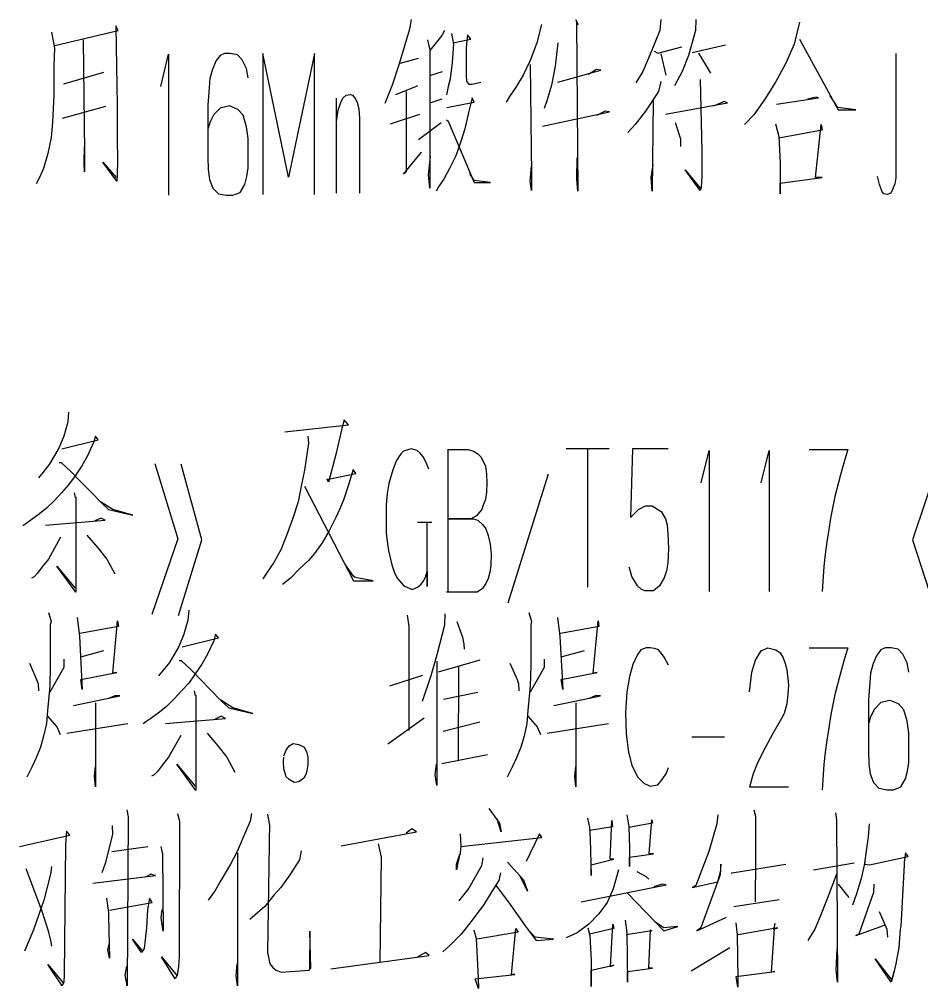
# Model space of a CAD drawing. Extents: x 0 to 2376, y 0 to 3364.
# Drawn here: x 1942.8 to 2043, y 3142.8 to 3250.4 of the extents above; entities that cross this region are included whole.
import ezdxf

# ---------------------------------------------------------------- set-up
doc = ezdxf.new("R2010")
doc.units = 0
doc.header["$MEASUREMENT"] = 0
doc.layers.add('6', color=7, linetype='Continuous')
doc.layers.add('8', color=7, linetype='Continuous')

# ---------------------------------------------------------------- blocks, each defined once
blk = doc.blocks.new('BLKENT139')
at = {"layer": '8', "color": 2, "linetype": 'Continuous'}
for p, q in [((1986.33, 3250.4), (1986.17, 3249.3)), ((2000.81, 3249.85), (2000.29, 3247.81)), ((2004.58, 3250.4), (2004.89, 3249.85)), ((2004.89, 3249.85), (2004.68, 3250.09)), ((2004.68, 3250.09), (2004.84, 3231.34)), ((2014.04, 3250.4), (2013.93, 3249.15)), ((2017.96, 3250.4), (2017.91, 3249.15)), ((2029.46, 3250.09), (2028.84, 3247.66)), ((1946.43, 3248.99), (1946.75, 3247.19)), ((1946.8, 3247.5), (1953.8, 3249.15)), ((1953.8, 3249.15), (1953.54, 3249.7)), ((1953.54, 3249.7), (1953.59, 3247.34)), ((1986.17, 3249.3), (1985.02, 3245.46)), ((1990.04, 3249.15), (1989.73, 3248.6)), ((1990.82, 3248.83), (1991.03, 3247.66)), ((2013.93, 3249.15), (2012.99, 3246.79)), ((2017.91, 3249.15), (2017.12, 3246.4)), ((1949.93, 3248.13), (1950.09, 3235.66)), ((1988.16, 3248.13), (1988.42, 3247.03)), ((1989.73, 3248.6), (1988.42, 3246.95)), ((1990.98, 3247.81), (1992.97, 3248.21)), ((1992.6, 3248.68), (1992.44, 3247.26)), ((1992.97, 3248.21), (1992.6, 3248.68)), ((2000.29, 3247.81), (1999.56, 3245.85)), ((2002.64, 3247.81), (2002.33, 3245.22)), ((2029.46, 3248.21), (2033.75, 3240.36)), ((1946.75, 3247.19), (1946.69, 3245.22)), ((1953.59, 3247.34), (1953.7, 3240.91)), ((1965.62, 3246.63), (1965.12, 3246.39)), ((1966.27, 3246.63), (1965.62, 3246.63)), ((1967.06, 3246.47), (1966.27, 3246.63)), ((1972.73, 3232.87), (1969.86, 3246.63)), ((1969.86, 3246.63), (1969.86, 3230.95)), ((1975.61, 3246.63), (1972.73, 3232.87)), ((1975.61, 3230.95), (1975.61, 3246.63)), ((1988.42, 3247.03), (1988.42, 3231.66)), ((1991.03, 3247.66), (1990.88, 3245.62)), ((1992.44, 3247.26), (1992.44, 3244.21)), ((2012.99, 3246.79), (2012.05, 3244.6)), ((2013.31, 3246.87), (2013.73, 3246.64)), ((2013.73, 3246.64), (2016.39, 3247.34)), ((2017.54, 3246.72), (2021.25, 3247.58)), ((2018.22, 3246.64), (2019.58, 3244.44)), ((2028.84, 3247.66), (2027.95, 3245.54)), ((2040.16, 3246.63), (2040.16, 3234.39)), ((1958.54, 3242.95), (1959.42, 3246.55)), ((1959.42, 3246.55), (1959.42, 3230.87)), ((1964.71, 3245.83), (1964.29, 3244.87)), ((1965.12, 3246.39), (1964.71, 3245.83)), ((1967.58, 3245.91), (1967.06, 3246.47)), ((1968.05, 3244.95), (1967.58, 3245.91)), ((1985.12, 3245.54), (1987.16, 3246.09)), ((1990.88, 3245.62), (1990.67, 3243.81)), ((1999.56, 3245.85), (1998.77, 3244.21)), ((2014.04, 3246.56), (2014.61, 3244.21)), ((2017.12, 3246.4), (2016.44, 3244.6)), ((2027.95, 3245.54), (2026.8, 3243.42)), ((1946.69, 3245.22), (1946.69, 3242.01)), ((1952.18, 3244.52), (1947.74, 3243.19)), ((1964.29, 3244.87), (1964, 3243.83)), ((1968.24, 3243.91), (1968.05, 3244.95)), ((1985.02, 3245.46), (1984.24, 3243.11)), ((1988.52, 3244.21), (1989.83, 3244.6)), ((1999.56, 3245.38), (1999.66, 3236.05)), ((2002.33, 3245.22), (2001.91, 3243.11)), ((2002.64, 3243.42), (2007.4, 3244.75)), ((2006.93, 3244.83), (2006.04, 3244.28)), ((2007.4, 3244.75), (2006.93, 3244.83)), ((2012.05, 3244.6), (2011.27, 3243.34)), ((2016.44, 3244.6), (2015.56, 3243.03)), ((1964, 3243.83), (1963.92, 3242.79)), ((1990.67, 3243.81), (1990.46, 3242.95)), ((1992.44, 3244.21), (1992.5, 3243.5)), ((1992.5, 3243.5), (1992.76, 3243.19)), ((1993.12, 3243.19), (1994.07, 3243.42)), ((1998.77, 3244.21), (1997.93, 3242.79)), ((2014.04, 3243.5), (2013.78, 3242.4)), ((2018.43, 3243.73), (2018.59, 3235.73)), ((2026.8, 3243.42), (2025.59, 3241.54)), ((1963.92, 3242.79), (1963.76, 3240.87)), ((1984.24, 3243.11), (1983.4, 3241.07)), ((1986.9, 3242.95), (1984.6, 3242.01)), ((1985.8, 3242.4), (1985.8, 3233.46)), ((1987.06, 3243.03), (1986.9, 3242.95)), ((1990.46, 3242.95), (1990.25, 3242.01)), ((1992.76, 3243.19), (1993.12, 3243.19)), ((1997.93, 3242.79), (1997.25, 3241.85)), ((2001.91, 3243.11), (2001.44, 3241.46)), ((2013.78, 3242.4), (2012.37, 3240.21)), ((1946.69, 3242.01), (1946.54, 3238.95)), ((1978.04, 3231.11), (1978.04, 3241.67)), ((1978.54, 3241.19), (1978.77, 3241.67)), ((1978.77, 3241.67), (1979.11, 3241.99)), ((1979.11, 3241.99), (1979.56, 3242.07)), ((1979.56, 3242.07), (1979.84, 3241.99)), ((1979.84, 3241.99), (1980.16, 3241.59)), ((1980.16, 3241.59), (1980.34, 3241.19)), ((1989.73, 3241.54), (1988.52, 3241.15)), ((1990.3, 3240.6), (1993.33, 3241.22)), ((1993.12, 3241.7), (1992.76, 3240.21)), ((1993.33, 3241.22), (1993.12, 3241.7)), ((1997.25, 3241.85), (1996.89, 3241.22)), ((2001.44, 3241.46), (2001.12, 3240.52)), ((2013.2, 3241.38), (2013.1, 3231.34)), ((2021.1, 3241.3), (2019.9, 3240.75)), ((2021.46, 3241.15), (2021.1, 3241.3)), ((2025.59, 3241.54), (2024.39, 3239.81)), ((2026.9, 3240.99), (2031.56, 3241.7)), ((2031.29, 3241.77), (2030.35, 3241.54)), ((2031.56, 3241.7), (2031.29, 3241.77)), ((2033.7, 3240.6), (2032.86, 3241.93)), ((1947.63, 3239.42), (1952.44, 3240.75)), ((1953.7, 3240.91), (1953.7, 3237.54)), ((1963.76, 3240.87), (1963.76, 3235.11)), ((1965.12, 3240.55), (1964.44, 3239.83)), ((1966.17, 3240.79), (1965.12, 3240.55)), ((1967.11, 3240.39), (1966.17, 3240.79)), ((1967.69, 3239.75), (1967.11, 3240.39)), ((1978.04, 3239.03), (1978.25, 3240.31)), ((1978.25, 3240.31), (1978.54, 3241.19)), ((1980.34, 3241.19), (1980.52, 3240.47)), ((1980.52, 3240.47), (1980.6, 3239.43)), ((1992.76, 3240.21), (1992.29, 3238.24)), ((2007.87, 3240.21), (2006.93, 3239.73)), ((2008.34, 3240.13), (2007.87, 3240.21)), ((2012.37, 3240.21), (2011.22, 3238.72)), ((2014.56, 3239.89), (2021.46, 3241.15)), ((2035.69, 3240.36), (2033.7, 3240.6)), ((2033.75, 3240.36), (2035.69, 3240.36)), ((1964.44, 3239.83), (1964, 3238.95)), ((1968.08, 3238.47), (1967.69, 3239.75)), ((1980.6, 3239.43), (1980.6, 3231.11)), ((1984.03, 3238.79), (1987.32, 3239.89)), ((1990.25, 3239.26), (1990.46, 3239.11)), ((1990.46, 3239.11), (1993.33, 3232.28)), ((2000.91, 3238.56), (2008.34, 3240.13)), ((2024.39, 3239.81), (2023.35, 3238.72)), ((1946.54, 3238.95), (1946.38, 3237.3)), ((1964, 3238.95), (1963.82, 3238.31)), ((1968.24, 3237.19), (1968.08, 3238.47)), ((1987.16, 3237.07), (1989.67, 3238.95)), ((1992.29, 3238.24), (1991.87, 3236.83)), ((2011.22, 3238.72), (2010.38, 3237.85)), ((2015.66, 3238.95), (2016.24, 3237.15)), ((2026.8, 3238.79), (2027.16, 3237.38)), ((2031.97, 3238.09), (2027.16, 3237.22)), ((2031.24, 3232.83), (2031.87, 3238.72)), ((2031.87, 3238.72), (2031.97, 3238.09)), ((1946.38, 3237.3), (1946.01, 3235.5)), ((1953.7, 3237.54), (1953.7, 3237.15)), ((1953.7, 3237.15), (1953.75, 3234.72)), ((1968.24, 3235.03), (1968.24, 3237.19)), ((2016.24, 3237.15), (2016.24, 3236.28)), ((2027.16, 3237.38), (2027.32, 3234.48)), ((1950.04, 3234.48), (1950.09, 3236.28)), ((1991.87, 3236.83), (1991.29, 3235.26)), ((1999.66, 3236.05), (1999.71, 3233.3)), ((1946.01, 3235.5), (1945.54, 3233.85)), ((1950.09, 3235.66), (1950.09, 3233.46)), ((1963.76, 3235.11), (1963.82, 3233.75)), ((1968.24, 3233.91), (1968.24, 3235.03)), ((1985.49, 3233.22), (1987.48, 3235.66)), ((1988.26, 3233.15), (1988.47, 3235.19)), ((1991.29, 3235.26), (1990.61, 3233.85)), ((2004.73, 3232.68), (2004.78, 3235.03)), ((2018.59, 3235.73), (2018.59, 3232.99)), ((1945.54, 3233.85), (1945.07, 3232.83)), ((1950.09, 3233.46), (1950.04, 3234.48)), ((1953.65, 3232.44), (1952.13, 3234.56)), ((1952.13, 3234.56), (1953.59, 3232.83)), ((1953.75, 3234.72), (1953.7, 3233.15)), ((1963.82, 3233.75), (1963.97, 3232.63)), ((1968.1, 3232.95), (1968.24, 3233.91)), ((1990.61, 3233.85), (1989.99, 3232.75)), ((1999.56, 3232.44), (1999.71, 3234.09)), ((2012.99, 3232.83), (2013.2, 3234.24)), ((2018.43, 3231.42), (2016.76, 3233.7)), ((2016.76, 3233.7), (2018.43, 3231.66)), ((2027.32, 3234.48), (2027.32, 3231.03)), ((2040.16, 3234.39), (2040.13, 3232.79)), ((1945.07, 3232.83), (1944.71, 3232.13)), ((1953.7, 3233.15), (1953.65, 3232.44)), ((1963.97, 3232.63), (1964.31, 3231.67)), ((1967.87, 3232.07), (1968.1, 3232.95)), ((1985.8, 3233.46), (1985.49, 3233.22)), ((1988.42, 3231.66), (1988.26, 3233.15)), ((1989.99, 3232.75), (1989.36, 3231.81)), ((1993.33, 3232.52), (1992.86, 3233.3)), ((1999.71, 3233.3), (1999.71, 3231.42)), ((2004.84, 3231.34), (2004.73, 3232.68)), ((2013.1, 3231.34), (2012.99, 3232.83)), ((2018.59, 3232.99), (2018.54, 3231.73)), ((2027.32, 3232.21), (2031.97, 3232.83)), ((2031.97, 3232.83), (2031.24, 3232.83)), ((2038.33, 3232.07), (2038.09, 3232.95)), ((2040.13, 3232.79), (2040.05, 3232.15)), ((1964.31, 3231.67), (1964.94, 3231.03)), ((1967.37, 3231.19), (1967.87, 3232.07)), ((1989.36, 3231.81), (1989.1, 3231.34)), ((1995.16, 3232.28), (1993.33, 3232.52)), ((1993.33, 3232.28), (1995.16, 3232.28)), ((1999.71, 3231.42), (1999.56, 3232.44)), ((2018.54, 3231.73), (2018.43, 3231.42)), ((2027.32, 3231.03), (2027.32, 3232.21)), ((2038.61, 3231.27), (2038.33, 3232.07)), ((2040.05, 3232.15), (2039.79, 3231.51)), ((1964.94, 3231.03), (1965.83, 3230.87)), ((1965.83, 3230.87), (1966.54, 3230.87)), ((1966.54, 3230.87), (1967.37, 3231.19)), ((2038.82, 3231.03), (2038.61, 3231.27)), ((2039.19, 3230.95), (2038.82, 3231.03)), ((2039.58, 3231.11), (2039.19, 3230.95)), ((2039.79, 3231.51), (2039.58, 3231.11)), ((1948.31, 3206.79), (1948.21, 3205.7)), ((1978.9, 3205.93), (1978.64, 3204.99)), ((1979.37, 3205.38), (1978.9, 3205.93)), ((1948.21, 3205.7), (1947.79, 3204.13)), ((1972.31, 3204.6), (1979.37, 3205.38)), ((1978.64, 3204.99), (1977.96, 3202.09)), ((1947.79, 3204.13), (1947.22, 3202.79)), ((1947.58, 3202.72), (1951.61, 3203.73)), ((1951.29, 3204.13), (1951.09, 3203.42)), ((1951.61, 3203.73), (1951.29, 3204.13)), ((1974.88, 3204.13), (1974.93, 3203.34)), ((1947.22, 3202.79), (1946.17, 3200.99)), ((1951.09, 3203.42), (1950.41, 3201.93)), ((1974.93, 3203.34), (1974.51, 3200.36)), ((1986.33, 3202.71), (1985.49, 3202.47)), ((1987.01, 3202.55), (1986.33, 3202.71)), ((1987.35, 3202.23), (1987.01, 3202.55)), ((1990.38, 3202.63), (1992.65, 3202.63)), ((1990.43, 3186.79), (1990.43, 3202.63)), ((1992.65, 3202.63), (1993.26, 3202.47)), ((2008.31, 3202.71), (2003.53, 3202.71)), ((2005.91, 3202.71), (2005.91, 3187.35)), ((2010.9, 3202.71), (2010.69, 3195.11)), ((2014.88, 3202.71), (2010.9, 3202.71)), ((2018.54, 3198.95), (2019.43, 3202.55)), ((2019.43, 3202.55), (2019.43, 3186.87)), ((2025.2, 3198.95), (2026.09, 3202.55)), ((2026.09, 3202.55), (2026.09, 3186.87)), ((2030.51, 3202.63), (2034.82, 3202.63)), ((2034.82, 3202.63), (2034.46, 3201.43)), ((1950.41, 3201.93), (1949.78, 3200.83)), ((1977.96, 3202.09), (1977.18, 3199.03)), ((1984.73, 3201.43), (1984.29, 3200.39)), ((1985.18, 3202.15), (1984.73, 3201.43)), ((1985.49, 3202.47), (1985.18, 3202.15)), ((1987.66, 3201.83), (1987.35, 3202.23)), ((1987.97, 3201.27), (1987.66, 3201.83)), ((1993.26, 3202.47), (1993.73, 3202.15)), ((1993.73, 3202.15), (1994.09, 3201.83)), ((1994.09, 3201.83), (1994.38, 3201.27)), ((2034.46, 3201.43), (2034.01, 3199.83)), ((1946.17, 3200.99), (1945.49, 3200.13)), ((1947.27, 3201.22), (1947.48, 3201.22)), ((1947.48, 3201.22), (1948.63, 3200.13)), ((1949.78, 3200.83), (1949.05, 3199.73)), ((1957.88, 3201.11), (1960.45, 3192.71)), ((1963.11, 3192.63), (1960.81, 3201.03)), ((1974.51, 3200.36), (1974.14, 3198.56)), ((1979.9, 3200.44), (1979.37, 3198.72)), ((1980.21, 3199.97), (1979.9, 3200.44)), ((1984.29, 3200.39), (1983.87, 3198.87)), ((1988.31, 3200.47), (1987.97, 3201.27)), ((1994.38, 3201.27), (1994.59, 3200.79)), ((1994.59, 3200.79), (1994.69, 3199.91)), ((2044.89, 3201.19), (2042.01, 3192.63)), ((1945.49, 3200.13), (1944.97, 3199.5)), ((1949.05, 3199.73), (1948.31, 3198.72)), ((1948.63, 3200.13), (1949.62, 3199.11)), ((1977.18, 3199.03), (1977.02, 3199.34)), ((1977.02, 3199.34), (1977.18, 3199.34)), ((1977.18, 3199.34), (1980.21, 3199.97)), ((1994.69, 3199.91), (1994.75, 3198.95)), ((2001.54, 3199.91), (1997.07, 3185.59)), ((2034.01, 3199.83), (2033.39, 3197.43)), ((1948.31, 3198.72), (1947.53, 3197.85)), ((1949.62, 3199.11), (1950.77, 3197.93)), ((1974.14, 3198.56), (1973.78, 3196.83)), ((1974.51, 3198.56), (1979.95, 3188.05)), ((1979.37, 3198.72), (1978.85, 3197.15)), ((1983.87, 3198.87), (1983.69, 3197.75)), ((1994.75, 3198.95), (1994.69, 3197.91)), ((1947.53, 3197.85), (1946.75, 3196.99)), ((1948.94, 3197.85), (1949.05, 3197.3)), ((1949.1, 3197.38), (1949.1, 3186.79)), ((1950.77, 3197.93), (1951.92, 3196.75)), ((1978.85, 3197.15), (1978.43, 3196.05)), ((1983.69, 3197.75), (1983.58, 3196.55)), ((1994.59, 3197.11), (1994.35, 3196.47)), ((1994.69, 3197.91), (1994.59, 3197.11)), ((2033.39, 3197.43), (2032.99, 3195.59)), ((1945.86, 3196.13), (1945.07, 3195.5)), ((1946.75, 3196.99), (1945.86, 3196.13)), ((1953.23, 3195.97), (1951.87, 3196.83)), ((1951.92, 3196.75), (1952.76, 3195.97)), ((1973.78, 3196.83), (1973.2, 3195.03)), ((1978.43, 3196.05), (1977.96, 3195.11)), ((1983.58, 3196.55), (1983.56, 3194.95)), ((1994.35, 3196.47), (1994.17, 3195.99)), ((2011.56, 3195.99), (2012.34, 3196.39)), ((2012.34, 3196.39), (2013.1, 3196.39)), ((2013.1, 3196.39), (2014.09, 3195.75)), ((1945.07, 3195.5), (1944.13, 3194.79)), ((1951.92, 3195.03), (1951.24, 3194.72)), ((1952.39, 3194.79), (1951.92, 3195.03)), ((1952.76, 3195.97), (1955.43, 3195.34)), ((1955.43, 3195.34), (1953.23, 3195.97)), ((1973.2, 3195.03), (1972.63, 3193.38)), ((1977.96, 3195.11), (1977.23, 3193.62)), ((1983.56, 3194.95), (1983.58, 3193.43)), ((1993.05, 3194.95), (1990.54, 3194.95)), ((1990.54, 3194.95), (1993.23, 3194.95)), ((1993.13, 3195.03), (1993.05, 3194.95)), ((1993.6, 3195.27), (1993.13, 3195.03)), ((1993.23, 3194.95), (1993.73, 3194.79)), ((1993.91, 3195.67), (1993.6, 3195.27)), ((1994.17, 3195.99), (1993.91, 3195.67)), ((2010.69, 3195.11), (2011.56, 3195.99)), ((2014.09, 3195.75), (2014.56, 3194.95)), ((2014.56, 3194.95), (2014.75, 3194.23)), ((2032.99, 3195.59), (2032.84, 3194.79)), ((1943.56, 3194.4), (1943.24, 3194.17)), ((1944.13, 3194.79), (1943.56, 3194.4)), ((1945.75, 3194.24), (1952.39, 3194.79)), ((1988.63, 3194.55), (1987.06, 3194.55)), ((1988.13, 3187.43), (1988.13, 3194.47)), ((1993.73, 3194.79), (1994.25, 3194.31)), ((1994.25, 3194.31), (1994.62, 3193.83)), ((2014.75, 3194.23), (2014.85, 3193.27)), ((2032.84, 3194.79), (2032.71, 3193.75)), ((1947.43, 3192.91), (1946.07, 3190.48)), ((1950.35, 3193.15), (1951.56, 3191.73)), ((1972.63, 3193.38), (1971.9, 3191.58)), ((1977.23, 3193.62), (1976.45, 3192.28)), ((1983.58, 3193.43), (1983.63, 3192.71)), ((1994.62, 3193.83), (1994.9, 3193.11)), ((1994.9, 3193.11), (1995.11, 3192.15)), ((2014.85, 3193.27), (2014.9, 3191.67)), ((2032.71, 3193.75), (2032.47, 3192.39)), ((1951.56, 3191.73), (1952.55, 3190.48)), ((1960.45, 3192.71), (1957.57, 3184.31)), ((1960.5, 3184.23), (1963.11, 3192.63)), ((1976.45, 3192.28), (1975.61, 3191.11)), ((1983.63, 3192.71), (1983.82, 3191.43)), ((1995.11, 3192.15), (1995.22, 3191.03)), ((2032.47, 3192.39), (2032.31, 3191.03)), ((2042.01, 3192.63), (2044.78, 3184.07)), ((1971.9, 3191.58), (1971.11, 3190.09)), ((1975.61, 3191.11), (1974.93, 3190.32)), ((1983.82, 3191.43), (1984.18, 3189.83)), ((1995.22, 3191.03), (1995.19, 3189.75)), ((2014.9, 3191.67), (2014.82, 3190.07)), ((2032.31, 3191.03), (2032.16, 3189.67)), ((1945.39, 3189.62), (1944.86, 3188.91)), ((1946.07, 3190.48), (1945.39, 3189.62)), ((1949.1, 3186.79), (1947.01, 3189.7)), ((1947.01, 3189.7), (1949.05, 3187.26)), ((1952.55, 3190.48), (1953.44, 3188.83)), ((1971.11, 3190.09), (1970.28, 3188.91)), ((1974.93, 3190.32), (1973.94, 3189.38)), ((1979.95, 3188.6), (1979.06, 3189.85)), ((1984.18, 3189.83), (1984.5, 3188.95)), ((1995.19, 3189.75), (1995.09, 3189.03)), ((2010.69, 3189.11), (2010.54, 3189.59)), ((2014.82, 3190.07), (2014.67, 3189.19)), ((2032.16, 3189.67), (2031.95, 3186.87)), ((1944.5, 3188.52), (1944.18, 3188.36)), ((1944.86, 3188.91), (1944.5, 3188.52)), ((1970.28, 3188.91), (1969.86, 3188.28)), ((1973.94, 3189.38), (1972.94, 3188.36)), ((1980.11, 3188.44), (1979.95, 3188.6)), ((1984.5, 3188.95), (1984.81, 3188.31)), ((1987.92, 3188.47), (1988.13, 3189.11)), ((1988.13, 3189.11), (1988.13, 3187.43)), ((1995.09, 3189.03), (1994.9, 3188.31)), ((2010.82, 3188.55), (2010.69, 3189.11)), ((2011.45, 3187.51), (2010.82, 3188.55)), ((2014.67, 3189.19), (2014.43, 3188.39)), ((1972.94, 3188.36), (1972.05, 3187.66)), ((1979.95, 3188.05), (1982.14, 3188.05)), ((1982.14, 3188.05), (1980.11, 3188.44)), ((1984.81, 3188.31), (1985.52, 3187.51)), ((1985.52, 3187.51), (1986.46, 3187.11)), ((1987.06, 3187.35), (1987.43, 3187.67)), ((1987.43, 3187.67), (1987.69, 3187.99)), ((1987.69, 3187.99), (1987.92, 3188.47)), ((1994.64, 3187.75), (1994.22, 3187.19)), ((1994.9, 3188.31), (1994.64, 3187.75)), ((2011.92, 3187.11), (2011.45, 3187.51)), ((2013.91, 3187.51), (2013.26, 3186.95)), ((2014.43, 3188.39), (2013.91, 3187.51)), ((1986.46, 3187.11), (1987.06, 3187.35)), ((1993.67, 3186.79), (1990.28, 3186.79)), ((1994.22, 3187.19), (1993.67, 3186.79)), ((2012.31, 3186.95), (2011.92, 3187.11)), ((2013.26, 3186.95), (2012.31, 3186.95)), ((1946.07, 3184.56), (1946.38, 3183.54)), ((1961.65, 3184.79), (1961.54, 3183.7)), ((1985.91, 3184.24), (1986.07, 3182.99)), ((1990.09, 3184.4), (1990.04, 3183.15)), ((1999.4, 3184.56), (1999.71, 3183.54)), ((1946.38, 3183.54), (1946.27, 3183.22)), ((1946.27, 3183.22), (1946.27, 3178.6)), ((1949.25, 3184.01), (1949.52, 3181.89)), ((1953.23, 3177.81), (1953.75, 3183.62)), ((1953.75, 3183.62), (1953.86, 3182.99)), ((1961.54, 3183.7), (1961.12, 3182.13)), ((1990.04, 3183.15), (1989.2, 3179.85)), ((1991.4, 3183.54), (1992.03, 3181.81)), ((1999.71, 3183.54), (1999.61, 3183.22)), ((1999.61, 3183.22), (1999.61, 3178.6)), ((2002.59, 3184.01), (2002.85, 3181.89)), ((2006.56, 3177.81), (2007.09, 3183.62)), ((2007.09, 3183.62), (2007.19, 3182.99)), ((1953.86, 3182.99), (1949.57, 3182.21)), ((1961.12, 3182.13), (1960.55, 3180.79)), ((1964.63, 3182.13), (1964.42, 3181.42)), ((1964.94, 3181.73), (1964.63, 3182.13)), ((1986.07, 3182.99), (1986.07, 3171.46)), ((2007.19, 3182.99), (2002.9, 3182.21)), ((1949.52, 3181.89), (1949.83, 3176.01)), ((1960.92, 3180.72), (1964.94, 3181.73)), ((1964.42, 3181.42), (1963.74, 3179.93)), ((1992.03, 3181.81), (1992.18, 3181.03)), ((1992.18, 3181.03), (1992.24, 3180.48)), ((2002.85, 3181.89), (2003.16, 3176.01)), ((1949.67, 3179.62), (1952.24, 3180.32)), ((1960.55, 3180.79), (1959.5, 3178.99)), ((1963.74, 3179.93), (1963.11, 3178.83)), ((2003.01, 3179.62), (2005.57, 3180.32)), ((2011.82, 3180.39), (2011.43, 3179.83)), ((2012.42, 3180.63), (2011.82, 3180.39)), ((2012.86, 3180.63), (2012.42, 3180.63)), ((2013.36, 3180.55), (2012.86, 3180.63)), ((2013.8, 3180.39), (2013.36, 3180.55)), ((2014.14, 3179.99), (2013.8, 3180.39)), ((2014.43, 3179.59), (2014.14, 3179.99)), ((2024.58, 3179.27), (2025.18, 3180.31)), ((2025.18, 3180.31), (2025.93, 3180.63)), ((2025.93, 3180.63), (2026.82, 3180.39)), ((2026.82, 3180.39), (2027.29, 3180.07)), ((2027.29, 3180.07), (2027.63, 3179.51)), ((2030.51, 3180.63), (2034.82, 3180.63)), ((2034.82, 3180.63), (2034.46, 3179.43)), ((2038.46, 3180.39), (2038.04, 3179.83)), ((2038.95, 3180.63), (2038.46, 3180.39)), ((2039.61, 3180.63), (2038.95, 3180.63)), ((2040.39, 3180.47), (2039.61, 3180.63)), ((2040.92, 3179.91), (2040.39, 3180.47)), ((2041.39, 3178.95), (2040.92, 3179.91)), ((1943.97, 3178.91), (1944.76, 3177.11)), ((1947.79, 3179.38), (1947.79, 3178.44)), ((1959.5, 3178.99), (1958.82, 3178.13)), ((1960.6, 3179.22), (1960.81, 3179.22)), ((1960.81, 3179.22), (1961.96, 3178.13)), ((1963.11, 3178.83), (1962.38, 3177.73)), ((1989.2, 3179.85), (1988.52, 3177.5)), ((1989.2, 3179.15), (1989.2, 3165.34)), ((1989.36, 3177.97), (1994.01, 3179.3)), ((1997.31, 3178.91), (1998.09, 3177.11)), ((2001.12, 3179.38), (2001.12, 3178.44)), ((2011.43, 3179.83), (2010.95, 3178.79)), ((2014.9, 3178.71), (2014.43, 3179.59)), ((2024.16, 3177.91), (2024.58, 3179.27)), ((2027.63, 3179.51), (2027.87, 3178.87)), ((2027.87, 3178.87), (2028.03, 3178.23)), ((2034.46, 3179.43), (2034.01, 3177.83)), ((2037.62, 3178.87), (2037.33, 3177.83)), ((2038.04, 3179.83), (2037.62, 3178.87)), ((2041.57, 3177.91), (2041.39, 3178.95)), ((1946.27, 3178.6), (1946.22, 3176.4)), ((1947.79, 3178.44), (1946.22, 3175.7)), ((1949.67, 3177.11), (1953.65, 3177.89)), ((1953.65, 3177.89), (1953.23, 3177.81)), ((1958.82, 3178.13), (1958.3, 3177.5)), ((1962.38, 3177.73), (1961.65, 3176.72)), ((1961.96, 3178.13), (1962.95, 3177.11)), ((1991.61, 3178.6), (1991.56, 3168.17)), ((1999.61, 3178.6), (1999.56, 3176.4)), ((2001.12, 3178.44), (1999.56, 3175.7)), ((2003.01, 3177.11), (2006.98, 3177.89)), ((2006.98, 3177.89), (2006.56, 3177.81)), ((2010.95, 3178.79), (2010.59, 3177.43)), ((2023.9, 3175.75), (2024.16, 3177.91)), ((2028.03, 3178.23), (2028.21, 3176.47)), ((2034.01, 3177.83), (2033.39, 3175.43)), ((2037.33, 3177.83), (2037.25, 3176.79)), ((1944.76, 3177.11), (1944.92, 3176.64)), ((1949.83, 3176.01), (1949.67, 3177.11)), ((1961.65, 3176.72), (1960.86, 3175.85)), ((1962.95, 3177.11), (1964.1, 3175.93)), ((1983.97, 3176.4), (1987.63, 3177.58)), ((1988.52, 3177.5), (1987.58, 3174.68)), ((1998.09, 3177.11), (1998.25, 3176.64)), ((2003.16, 3176.01), (2003.01, 3177.11)), ((2010.59, 3177.43), (2010.27, 3175.75)), ((2037.25, 3176.79), (2037.1, 3174.87)), ((1944.92, 3176.64), (1944.97, 3175.85)), ((1946.22, 3176.4), (1946.07, 3174.83)), ((1960.86, 3175.85), (1960.08, 3174.99)), ((1962.27, 3175.85), (1962.38, 3175.3)), ((1964.1, 3175.93), (1965.25, 3174.75)), ((1989.93, 3174.91), (1993.75, 3175.7)), ((1998.25, 3176.64), (1998.3, 3175.85)), ((1999.56, 3176.4), (1999.4, 3174.83)), ((2010.27, 3175.75), (2010.14, 3173.43)), ((2028.21, 3176.47), (2028.16, 3175.51)), ((1946.07, 3174.83), (1945.96, 3173.66)), ((1948.84, 3174.21), (1954.01, 3175.3)), ((1951.29, 3174.52), (1951.29, 3165.19)), ((1953.44, 3175.3), (1952.76, 3174.99)), ((1954.01, 3175.3), (1953.44, 3175.3)), ((1960.08, 3174.99), (1959.19, 3174.13)), ((1962.43, 3175.38), (1962.43, 3164.79)), ((1966.56, 3173.97), (1965.2, 3174.83)), ((1965.25, 3174.75), (1966.09, 3173.97)), ((1999.4, 3174.83), (1999.29, 3173.66)), ((2002.17, 3174.21), (2007.35, 3175.3)), ((2004.63, 3174.52), (2004.63, 3165.19)), ((2006.77, 3175.3), (2006.09, 3174.99)), ((2007.35, 3175.3), (2006.77, 3175.3)), ((2028.16, 3175.51), (2028.05, 3174.39)), ((2033.39, 3175.43), (2032.99, 3173.59)), ((2037.1, 3174.87), (2037.1, 3169.11)), ((2038.46, 3174.55), (2037.78, 3173.83)), ((2039.5, 3174.79), (2038.46, 3174.55)), ((2040.44, 3174.39), (2039.5, 3174.79)), ((1945.96, 3173.66), (1945.86, 3172.24)), ((1958.41, 3173.5), (1957.46, 3172.79)), ((1959.19, 3174.13), (1958.41, 3173.5)), ((1966.09, 3173.97), (1968.76, 3173.34)), ((1968.76, 3173.34), (1966.56, 3173.97)), ((1999.29, 3173.66), (1999.19, 3172.24)), ((2010.14, 3173.43), (2010.22, 3171.03)), ((2028.05, 3174.39), (2027.74, 3173.35)), ((2032.99, 3173.59), (2032.84, 3172.79)), ((2037.78, 3173.83), (2037.33, 3172.95)), ((2041.02, 3173.75), (2040.44, 3174.39)), ((2041.41, 3172.47), (2041.02, 3173.75)), ((1945.96, 3173.03), (1947.01, 3171.85)), ((1956.89, 3172.4), (1956.58, 3172.17)), ((1957.46, 3172.79), (1956.89, 3172.4)), ((1959.08, 3172.24), (1965.73, 3172.79)), ((1965.25, 3173.03), (1964.58, 3172.72)), ((1965.73, 3172.79), (1965.25, 3173.03)), ((1983.76, 3169.97), (1987.79, 3172.87)), ((1989.88, 3171.38), (1993.96, 3172.4)), ((1999.29, 3173.03), (2000.34, 3171.85)), ((2027.45, 3172.79), (2026.46, 3171.03)), ((2027.74, 3173.35), (2027.45, 3172.79)), ((2032.84, 3172.79), (2032.71, 3171.75)), ((2037.33, 3172.95), (2037.15, 3172.31)), ((2041.57, 3171.19), (2041.41, 3172.47)), ((1945.86, 3172.24), (1945.54, 3170.83)), ((1947.01, 3171.85), (1947.37, 3170.99)), ((1948.1, 3171.15), (1954.9, 3172.24)), ((1999.19, 3172.24), (1998.88, 3170.83)), ((2000.34, 3171.85), (2000.71, 3170.99)), ((2001.44, 3171.15), (2008.24, 3172.24)), ((2032.71, 3171.75), (2032.47, 3170.39)), ((1945.54, 3170.83), (1945.18, 3169.58)), ((1960.76, 3170.91), (1959.4, 3168.48)), ((1963.69, 3171.15), (1964.89, 3169.73)), ((1998.88, 3170.83), (1998.51, 3169.58)), ((2010.22, 3171.03), (2010.46, 3169.03)), ((2021.12, 3170.71), (2017.49, 3170.71)), ((2026.46, 3171.03), (2025.41, 3169.11)), ((2032.47, 3170.39), (2032.31, 3169.03)), ((2041.57, 3169.03), (2041.57, 3171.19)), ((1945.18, 3169.58), (1944.71, 3168.4)), ((1964.89, 3169.73), (1965.88, 3168.48)), ((1972.21, 3168.63), (1972.47, 3169.27)), ((1972.47, 3169.27), (1972.78, 3169.75)), ((1972.78, 3169.75), (1973.25, 3169.99)), ((1973.25, 3169.99), (1973.88, 3169.91)), ((1973.88, 3169.91), (1974.46, 3169.59)), ((1974.46, 3169.59), (1974.72, 3169.11)), ((1998.51, 3169.58), (1998.04, 3168.4)), ((1944.71, 3168.4), (1944.24, 3167.38)), ((1959.4, 3168.48), (1958.72, 3167.62)), ((1965.88, 3168.48), (1966.77, 3166.83)), ((1972.16, 3167.99), (1972.21, 3168.47)), ((1974.72, 3169.11), (1974.88, 3168.47)), ((1974.88, 3168.47), (1974.88, 3167.59)), ((1989.73, 3167.77), (1994.8, 3168.79)), ((1998.04, 3168.4), (1997.57, 3167.38)), ((2010.46, 3169.03), (2010.85, 3167.59)), ((2025.41, 3169.11), (2024.71, 3167.67)), ((2032.31, 3169.03), (2032.16, 3167.67)), ((2037.1, 3169.11), (2037.15, 3167.75)), ((2041.57, 3167.91), (2041.57, 3169.03)), ((1944.24, 3167.38), (1943.66, 3166.28)), ((1951.19, 3166.36), (1951.29, 3167.46)), ((1958.72, 3167.62), (1958.2, 3166.91)), ((1962.43, 3164.79), (1960.34, 3167.7)), ((1960.34, 3167.7), (1962.38, 3165.26)), ((1972.21, 3167.19), (1972.16, 3167.99)), ((1972.47, 3166.31), (1972.21, 3167.19)), ((1974.88, 3167.59), (1974.67, 3166.63)), ((1988.99, 3166.52), (1989.15, 3167.7)), ((1997.57, 3167.38), (1996.99, 3166.28)), ((2004.52, 3166.36), (2004.63, 3167.46)), ((2010.85, 3167.59), (2011.48, 3166.31)), ((2014.67, 3166.71), (2014.9, 3167.35)), ((2024.71, 3167.67), (2024.31, 3166.63)), ((2032.16, 3167.67), (2031.95, 3164.87)), ((2037.15, 3167.75), (2037.31, 3166.63)), ((2041.44, 3166.95), (2041.57, 3167.91)), ((1951.29, 3165.19), (1951.19, 3166.36)), ((1957.83, 3166.52), (1957.52, 3166.36)), ((1958.2, 3166.91), (1957.83, 3166.52)), ((1972.78, 3165.99), (1972.47, 3166.31)), ((1973.36, 3165.67), (1972.78, 3165.99)), ((1974.41, 3166.15), (1973.88, 3165.75)), ((1974.67, 3166.63), (1974.41, 3166.15)), ((1989.2, 3165.34), (1988.99, 3166.52)), ((2004.63, 3165.19), (2004.52, 3166.36)), ((2011.48, 3166.31), (2012.18, 3165.59)), ((2013.73, 3165.43), (2014.2, 3165.99)), ((2014.2, 3165.99), (2014.67, 3166.71)), ((2024.31, 3166.63), (2023.9, 3165.19)), ((2037.31, 3166.63), (2037.65, 3165.67)), ((2040.71, 3165.19), (2041.2, 3166.07)), ((2041.2, 3166.07), (2041.44, 3166.95)), ((1973.88, 3165.75), (1973.36, 3165.67)), ((2012.18, 3165.59), (2012.86, 3165.27)), ((2012.86, 3165.27), (2013.73, 3165.43)), ((2023.9, 3165.19), (2028.21, 3165.19)), ((2037.65, 3165.67), (2038.27, 3165.03)), ((2038.27, 3165.03), (2039.16, 3164.87)), ((2039.16, 3164.87), (2039.87, 3164.87)), ((2039.87, 3164.87), (2040.71, 3165.19)), ((1994.98, 3162.79), (1996.13, 3161.15)), ((1954.77, 3162.64), (1954.93, 3161.85)), ((1954.93, 3161.85), (1954.82, 3143.11)), ((1960.42, 3162.24), (1960.63, 3161.38)), ((1968.63, 3162.24), (1968.47, 3161.38)), ((1970.41, 3162.17), (1970.61, 3160.91)), ((1996.34, 3160.21), (1995.87, 3161.62)), ((2005.91, 3161.7), (2006.12, 3160.68)), ((2010.3, 3162.09), (2010.51, 3160.75)), ((2020.39, 3162.09), (2020.29, 3161.07)), ((2024.37, 3162.64), (2024.58, 3161.93)), ((2024.58, 3161.93), (2024.58, 3157.3)), ((2033.46, 3162.32), (2033.57, 3161.54)), ((1953.15, 3160.91), (1953.2, 3159.89)), ((1960.63, 3161.38), (1960.58, 3146.32)), ((1968.47, 3161.38), (1968, 3160.28)), ((1970.61, 3160.91), (1970.56, 3159.26)), ((1986.41, 3160.52), (1985.78, 3160.05)), ((1986.93, 3160.21), (1986.41, 3160.52)), ((1996.13, 3161.15), (1996.34, 3160.21)), ((2006.12, 3160.68), (2006.22, 3159.42)), ((2008.68, 3160.75), (2006.17, 3160.36)), ((2008.42, 3157.15), (2008.63, 3161.46)), ((2008.63, 3161.46), (2008.68, 3160.75)), ((2013.12, 3161.15), (2010.51, 3160.68)), ((2010.51, 3160.75), (2010.56, 3158.4)), ((2012.76, 3157.77), (2013.07, 3161.54)), ((2013.07, 3161.54), (2013.12, 3161.15)), ((2020.29, 3161.07), (2019.4, 3158.01)), ((2033.57, 3161.54), (2033.67, 3143.5)), ((2037.18, 3161.07), (2037.07, 3159.66)), ((1942.85, 3158.56), (1948.44, 3159.81)), ((1948.08, 3160.28), (1947.97, 3158.79)), ((1948.44, 3159.81), (1948.08, 3160.28)), ((1953.2, 3159.89), (1952.37, 3156.68)), ((1968, 3160.28), (1967.01, 3158.01)), ((1978.56, 3158.64), (1986.93, 3160.21)), ((1991.79, 3159.97), (1991.84, 3158.64)), ((1991.84, 3158.56), (2000.84, 3159.58)), ((2000.58, 3159.97), (1999.11, 3156.91)), ((2000.84, 3159.58), (2000.58, 3159.97)), ((2037.07, 3159.66), (2036.65, 3156.75)), ((1947.97, 3158.79), (1947.82, 3144.36)), ((1953.1, 3158.01), (1957.12, 3158.56)), ((1958.54, 3158.56), (1958.75, 3157.7)), ((1970.56, 3158.79), (1970.41, 3146.79)), ((1970.56, 3159.26), (1970.56, 3158.79)), ((1982.69, 3158.87), (1983.01, 3157.38)), ((1991.84, 3158.64), (1991.79, 3157.85)), ((2006.22, 3159.42), (2006.33, 3155.34)), ((2010.56, 3158.4), (2010.56, 3156.36)), ((1958.75, 3157.7), (1958.8, 3149.15)), ((1967.01, 3158.01), (1966.27, 3156.6)), ((1967.06, 3157.85), (1967.06, 3143.11)), ((1974.12, 3158.09), (1973.96, 3157.07)), ((1983.01, 3157.38), (1982.85, 3145.7)), ((1991.37, 3156.6), (1991.74, 3157.7)), ((1991.79, 3157.85), (1991.53, 3156.75)), ((1994.3, 3157.3), (1994.14, 3156.44)), ((2010.56, 3157.38), (2013.23, 3157.77)), ((2010.56, 3156.36), (2010.56, 3157.38)), ((2013.23, 3157.77), (2012.76, 3157.77)), ((2019.4, 3158.01), (2017.94, 3154.24)), ((2024.58, 3157.3), (2024.52, 3152.44)), ((2037.23, 3156.52), (2041.52, 3157.46)), ((2041.2, 3157.85), (2041.05, 3156.83)), ((2041.52, 3157.46), (2041.2, 3157.85)), ((1946.41, 3156.36), (1946.3, 3155.5)), ((1952.37, 3156.68), (1952, 3155.66)), ((1966.27, 3156.6), (1965.23, 3154.79)), ((1973.96, 3157.07), (1972.86, 3155.42)), ((1991.53, 3156.75), (1991.37, 3155.97)), ((1991.37, 3155.97), (1991.37, 3156.6)), ((1994.14, 3156.44), (1992.73, 3153.93)), ((1997.02, 3156.83), (1998.8, 3154.87)), ((2006.33, 3156.52), (2008.84, 3157.15)), ((2006.33, 3155.34), (2006.33, 3156.52)), ((2008.84, 3157.15), (2008.42, 3157.15)), ((2020.71, 3156.6), (2020.65, 3155.42)), ((2020.71, 3155.89), (2020.71, 3156.6)), ((2021.96, 3155.66), (2027.92, 3156.6)), ((2031.01, 3155.97), (2035.5, 3156.75)), ((2036.71, 3156.83), (2036.29, 3155.03)), ((2036.71, 3156.6), (2037.23, 3156.52)), ((2041.05, 3156.52), (2040.68, 3149.7)), ((2041.05, 3156.83), (2041.05, 3156.52)), ((1943.58, 3156.13), (1945.31, 3151.5)), ((1946.3, 3155.5), (1945.57, 3152.6)), ((1951.01, 3154.48), (1957.96, 3155.34)), ((1957.44, 3155.5), (1956.92, 3155.19)), ((1957.86, 3155.34), (1957.44, 3155.5)), ((1957.96, 3155.34), (1957.86, 3155.34)), ((1972.86, 3155.42), (1971.87, 3154.01)), ((1996.24, 3155.66), (1996.08, 3154.79)), ((1999.27, 3153.62), (1998.43, 3155.26)), ((2009.36, 3155.97), (2008.78, 3153.85)), ((2011.4, 3155.81), (2012.34, 3155.26)), ((2012.34, 3155.26), (2012.71, 3154.95)), ((2020.65, 3155.42), (2018.72, 3150.17)), ((2020.39, 3154.64), (2020.71, 3155.89)), ((2021.86, 3155.66), (2021.96, 3155.66)), ((2033.57, 3155.5), (2032.52, 3152.75)), ((1965.23, 3154.79), (1964.6, 3153.7)), ((1995.66, 3154.17), (1994.41, 3152.13)), ((1996.08, 3154.79), (1995.66, 3154.17)), ((1995.71, 3154.32), (1997.33, 3152.13)), ((1998.8, 3154.87), (1999.27, 3153.62)), ((2005.23, 3152.44), (2014.64, 3154.32)), ((2014.22, 3154.4), (2013.28, 3154.09)), ((2014.64, 3154.32), (2014.22, 3154.4)), ((2017.52, 3154.01), (2020.39, 3154.64)), ((2017.94, 3154.24), (2017.52, 3154.01)), ((2033.73, 3154.4), (2034.93, 3152.91)), ((2036.29, 3155.03), (2035.77, 3153.3)), ((2037.7, 3154.4), (2037.65, 3153.46)), ((1964.6, 3153.7), (1963.82, 3152.6)), ((1971.09, 3153.15), (1970.09, 3151.89)), ((1971.87, 3154.01), (1971.09, 3153.15)), ((1992.73, 3153.93), (1991.63, 3152.52)), ((2008.78, 3153.85), (2008.11, 3152.36)), ((2010.35, 3153.38), (2014.38, 3149.22)), ((2035.77, 3153.3), (2035.35, 3152.05)), ((2037.65, 3153.46), (2036.55, 3150.32)), ((1945.57, 3152.6), (1944.42, 3149.3)), ((1952.52, 3152.83), (1952.73, 3151.19)), ((1952.84, 3151.5), (1957.6, 3152.36)), ((1957.28, 3152.83), (1957.07, 3151.58)), ((1957.6, 3152.36), (1957.28, 3152.83)), ((1994.41, 3152.13), (1993.1, 3150.4)), ((1997.33, 3152.13), (1999.01, 3149.77)), ((2008.11, 3152.36), (2007.16, 3151.11)), ((2022.17, 3151.89), (2027.19, 3152.68)), ((2032.52, 3152.75), (2031.74, 3150.79)), ((1945.31, 3151.5), (1946.04, 3149.22)), ((1952.73, 3151.19), (1952.73, 3150.79)), ((1957.07, 3151.58), (1956.97, 3149.54)), ((1958.59, 3150.64), (1958.69, 3151.58)), ((1970.09, 3151.89), (1968.42, 3150.48)), ((2007.16, 3151.11), (2006.07, 3149.93)), ((2038.28, 3151.34), (2039.16, 3149.38)), ((1952.73, 3150.79), (1952.84, 3146.17)), ((1958.8, 3149.15), (1958.59, 3150.64)), ((1993.1, 3150.4), (1991.9, 3148.83)), ((1999.01, 3149.77), (2000.21, 3148.13)), ((2006.07, 3149.93), (2004.76, 3148.99)), ((2008.47, 3145.22), (2008.73, 3149.93)), ((2008.73, 3149.93), (2008.84, 3149.46)), ((2010.09, 3150.4), (2010.3, 3148.99)), ((2014.38, 3149.54), (2013.33, 3150.24)), ((2018.04, 3149.22), (2021.33, 3150.72)), ((2018.72, 3150.17), (2018.51, 3149.54)), ((2022.38, 3150.09), (2022.54, 3148.75)), ((2026.35, 3144.6), (2026.72, 3150.01)), ((2026.72, 3150.01), (2026.56, 3149.38)), ((2031.74, 3150.79), (2031.16, 3149.38)), ((2035.71, 3148.68), (2038.9, 3149.85)), ((2036.55, 3150.32), (2036.03, 3148.83)), ((1944.42, 3149.3), (1943.43, 3146.95)), ((1946.04, 3149.22), (1946.3, 3148.13)), ((1956.97, 3149.54), (1956.81, 3148.21)), ((1975.11, 3149.15), (1975.06, 3144.99)), ((1975.22, 3145.07), (1975.11, 3149.15)), ((1991.9, 3148.83), (1990.64, 3147.58)), ((1993.31, 3149.3), (1993.57, 3148.36)), ((1998.22, 3149.07), (1993.67, 3148.28)), ((1997.49, 3144.36), (1997.96, 3149.46)), ((1997.96, 3149.46), (1998.22, 3149.07)), ((2000.11, 3148.52), (1999.27, 3149.38)), ((2004.76, 3148.99), (2003.56, 3148.44)), ((2005.96, 3149.54), (2006.17, 3148.68)), ((2008.84, 3149.46), (2006.12, 3148.83)), ((2006.17, 3148.68), (2006.33, 3145.93)), ((2013.07, 3149.22), (2010.2, 3148.75)), ((2010.3, 3148.99), (2010.35, 3143.5)), ((2012.71, 3145.07), (2012.92, 3149.3)), ((2012.92, 3149.3), (2013.07, 3149.22)), ((2014.38, 3149.22), (2015.95, 3149.7)), ((2015.95, 3149.7), (2014.38, 3149.54)), ((2018.51, 3149.54), (2018.04, 3149.22)), ((2022.54, 3148.75), (2022.59, 3143.89)), ((2027.03, 3149.54), (2022.64, 3148.75)), ((2026.56, 3149.38), (2027.03, 3149.54)), ((2031.16, 3149.38), (2030.38, 3148.13)), ((2036.03, 3148.83), (2035.71, 3148.68)), ((2039.16, 3149.38), (2039.22, 3148.52)), ((2040.63, 3149.38), (2040.47, 3147.34)), ((2040.68, 3149.7), (2040.63, 3149.38)), ((1946.3, 3148.13), (1946.41, 3147.5)), ((1952.68, 3147.11), (1952.84, 3147.89)), ((1956.39, 3146.79), (1955.4, 3148.28)), ((1955.4, 3148.28), (1956.5, 3146.95)), ((1956.81, 3148.21), (1956.71, 3147.26)), ((1993.57, 3148.36), (1993.78, 3143.97)), ((2002.14, 3148.28), (2000.11, 3148.52)), ((2000.21, 3148.13), (2002.14, 3148.28)), ((1952.84, 3146.17), (1952.68, 3147.11)), ((1956.71, 3147.26), (1956.39, 3146.79)), ((1970.41, 3146.79), (1970.56, 3145.93)), ((1987.92, 3146.79), (1986.98, 3146.24)), ((1988.34, 3146.48), (1987.92, 3146.79)), ((1990.64, 3147.58), (1989.86, 3146.87)), ((2017.41, 3144.75), (2021.7, 3147.34)), ((2033.52, 3144.83), (2033.62, 3147.19)), ((2040.47, 3147.34), (2040.16, 3145.54)), ((1947.61, 3143.11), (1945.99, 3145.46)), ((1945.99, 3145.46), (1947.71, 3143.42)), ((1960.16, 3143.89), (1958.64, 3146.32)), ((1958.64, 3146.32), (1960.37, 3144.21)), ((1960.58, 3146.32), (1960.52, 3145.3)), ((1966.9, 3144.21), (1967.01, 3145.54)), ((1970.56, 3145.93), (1970.67, 3145.54)), ((1970.67, 3145.54), (1970.98, 3145.15)), ((1977.41, 3144.99), (1988.34, 3146.48)), ((2006.33, 3145.93), (2006.33, 3145.54)), ((2006.33, 3145.54), (2006.33, 3143.03)), ((2039.63, 3143.5), (2037.86, 3146.09)), ((2037.86, 3146.09), (2039.69, 3143.73)), ((2040.16, 3145.54), (2039.84, 3144.28)), ((1954.61, 3144.28), (1954.77, 3145.3)), ((1960.42, 3144.52), (1960.31, 3144.21)), ((1960.52, 3145.3), (1960.42, 3144.52)), ((1970.98, 3145.15), (1971.35, 3144.83)), ((1971.35, 3144.83), (1971.92, 3144.6)), ((1971.92, 3144.6), (1975.01, 3144.83)), ((1975.01, 3144.83), (1975.22, 3145.07)), ((2006.33, 3144.83), (2008.84, 3145.38)), ((2006.33, 3143.03), (2006.33, 3144.83)), ((2008.84, 3145.38), (2008.47, 3145.22)), ((2010.35, 3144.68), (2013.12, 3145.07)), ((2010.35, 3143.5), (2010.35, 3144.68)), ((2013.12, 3145.07), (2012.71, 3145.07)), ((2022.43, 3144.13), (2026.72, 3144.68)), ((2026.72, 3144.68), (2026.35, 3144.6)), ((2033.67, 3143.5), (2033.52, 3144.83)), ((2039.69, 3143.73), (2039.95, 3144.68)), ((1947.77, 3143.5), (1947.61, 3143.11)), ((1947.82, 3144.36), (1947.77, 3143.5)), ((1954.82, 3143.11), (1954.61, 3144.28)), ((1960.31, 3144.21), (1960.16, 3143.89)), ((1967.06, 3143.11), (1966.9, 3144.21)), ((1993.46, 3143.89), (1997.86, 3144.36)), ((1993.83, 3142.79), (1993.46, 3143.89)), ((1993.78, 3143.97), (1993.83, 3142.79)), ((1997.86, 3144.36), (1997.49, 3144.36)), ((2022.59, 3142.95), (2022.43, 3144.13)), ((2022.59, 3143.89), (2022.59, 3142.95)), ((2039.84, 3144.28), (2039.63, 3143.5))]:
    blk.add_line(p, q, dxfattribs=at)

msp = doc.modelspace()

# ---------------------------------------------------------------- block references
at = {"layer": '6'}
msp.add_blockref('BLKENT139', (0, 0), dxfattribs=at)

doc.saveas('drawing.dxf')
